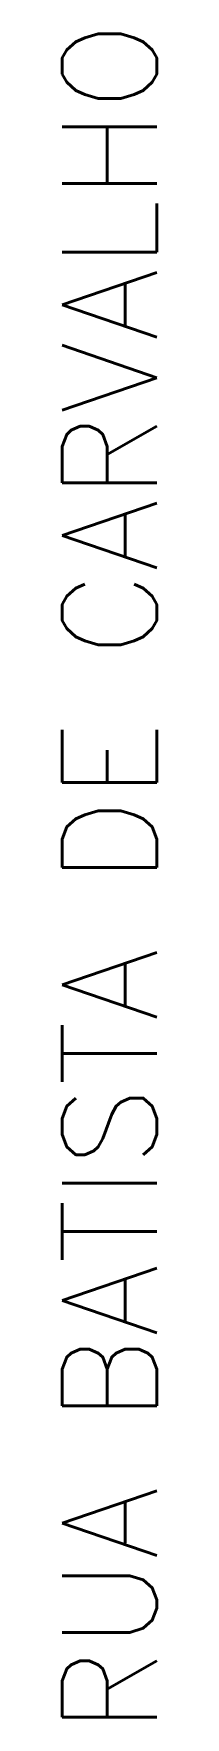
# Model space of a CAD drawing. Header units: metres. Extents: x -367 to 368, y -238 to 223.
# Drawn here: x 196.175 to 196.378, y 217.068 to 220.687 of the extents above; entities that cross this region are included whole.
import ezdxf
from ezdxf.enums import TextEntityAlignment as Align

# ---------------------------------------------------------------- set-up
doc = ezdxf.new("R2010")
doc.units = ezdxf.units.M
doc.linetypes.add('DIVIDE', pattern=[31.75, 12.7, -6.35, 0, -6.35, 0, -6.35])
doc.layers.add('ELE-INSTALAÇÕES', color=160, linetype='Continuous')
doc.layers.add('LA_BAU_BASES GERAIS_R00$0$base', color=253, linetype='Continuous')
doc.styles.add('LA_BAU_BASES GERAIS_R00$0$R60-125-RS', font='romans.shx', dxfattribs={"height": 0.19})
doc.styles.add('LA_BAU_BASES GERAIS_R00$0$R80-100-RS', font='romans.shx', dxfattribs={"height": 0.203})

# ---------------------------------------------------------------- blocks, each defined once
blk = doc.blocks.new('LA_BAU_BASES GERAIS_R00')
at = {"layer": 'LA_BAU_BASES GERAIS_R00$0$base', "insert": (196.1747, 217.0327), "char_height": 0.203, "width": 6.307256, "attachment_point": 1, "rotation": 90, "style": 'LA_BAU_BASES GERAIS_R00$0$R80-100-RS'}
blk.add_mtext('RUA BATISTA DE CARVALHO', dxfattribs=at)
at = {"layer": 'LA_BAU_BASES GERAIS_R00$0$base', "style": 'LA_BAU_BASES GERAIS_R00$0$R60-125-RS'}
for p in [(242.7816, 218.9192), (358.6366, 192.9642)]:
    blk.add_attdef('S', text='', height=0.19, rotation=90, dxfattribs=at).set_placement(p, align=Align.MIDDLE_CENTER)
at = {"layer": 'LA_BAU_BASES GERAIS_R00$0$base', "style": 'LA_BAU_BASES GERAIS_R00$0$R80-100-RS'}
blk.add_attdef('ACESSO', text='', height=0.203, dxfattribs=at).set_placement((365.9223, 191.9868), align=Align.TOP_CENTER)
at = {"layer": 'LA_BAU_BASES GERAIS_R00$0$base', "style": 'LA_BAU_BASES GERAIS_R00$0$R60-125-RS'}
blk.add_attdef('S', text='', height=0.19, dxfattribs=at).set_placement((266.1142, 180.9134), align=Align.MIDDLE_CENTER)

msp = doc.modelspace()

# ---------------------------------------------------------------- block references
at = {"layer": 'ELE-INSTALAÇÕES', "color": 210, "linetype": 'DIVIDE', "ltscale": 0.01}
msp.add_blockref('LA_BAU_BASES GERAIS_R00', (0, 0), dxfattribs=at)

doc.saveas('drawing.dxf')
